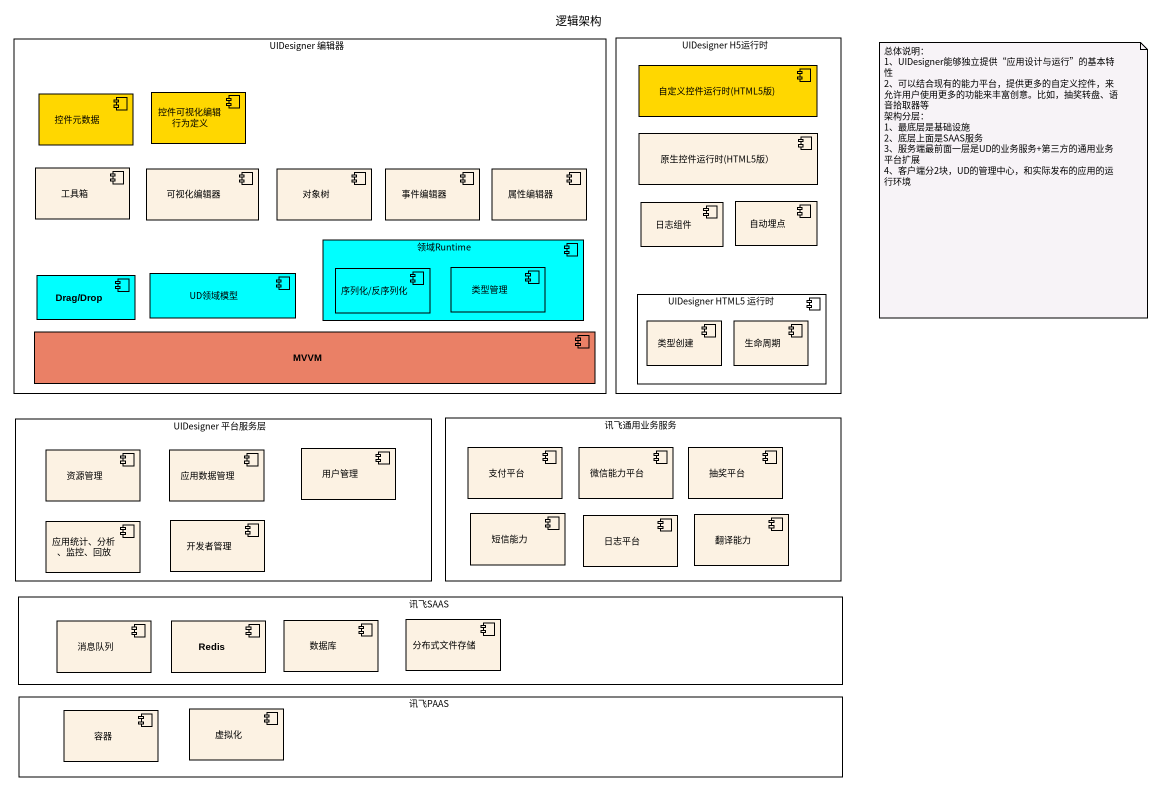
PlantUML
@startuml
title 逻辑架构
rectangle "UIDesigner H5运行时" as UIDesigner_H5运行时 {
  component "自定义控件运行时(HTML5版)" as 自定义控件运行时_HTML5版 #FFD700
  component "原生控件运行时(HTML5版）" as 原生控件运行时_HTML5版
  component 日志组件
  component 自动埋点
  component "UIDesigner HTML5 运行时" as UIDesigner_HTML5_运行时 {
    component 类型创建
    component 生命周期
  }
}
rectangle "UIDesigner 编辑器" as UIDesigner_编辑器 {
  component 控件元数据 #FFD700
  component 控件可视化编辑行为定义 #FFD700
  component 工具箱
  component 可视化编辑器
  component 对象树
  component 事件编辑器
  component 属性编辑器
  component 领域Runtime #00FFFF {
    component "序列化/反序列化" as 序列化_反序列化 #00FFFF
    component 类型管理 #00FFFF
  }
  component "Drag/Drop" as Drag_Drop #00FFFF
  component UD领域模型 #00FFFF
  component MVVM #EA8066
}
rectangle "UIDesigner 平台服务层" as UIDesigner_平台服务层 {
  component 资源管理
  component 应用数据管理
  component 用户管理
  component "应用统计、分析、监控、回放" as 应用统计_分析_监控_回放
  component 开发者管理
}
rectangle 讯飞通用业务服务 {
  component 支付平台
  component 微信能力平台
  component 抽奖平台
  component 短信能力
  component 日志平台
  component 翻译能力
}
rectangle 讯飞SAAS {
  component 消息队列
  component Redis
  component 数据库
  component 分布式文件存储
}
rectangle 讯飞PAAS {
  component 容器
  component 虚拟化
}
note as N1
  总体说明：
  1、UIDesigner能够独立提供“应用设计与运行”的基本特性
  2、可以结合现有的能力平台，提供更多的自定义控件，来允许用户使用更多的功能来丰富创意。比如，抽奖转盘、语音拾取器等
  架构分层：
  1、最底层是基础设施
  2、底层上面是SAAS服务
  3、服务端最前面一层是UD的业务服务+第三方的通用业务平台扩展
  4、客户端分2块，UD的管理中心，和实际发布的应用的运行环境
end note
@enduml
